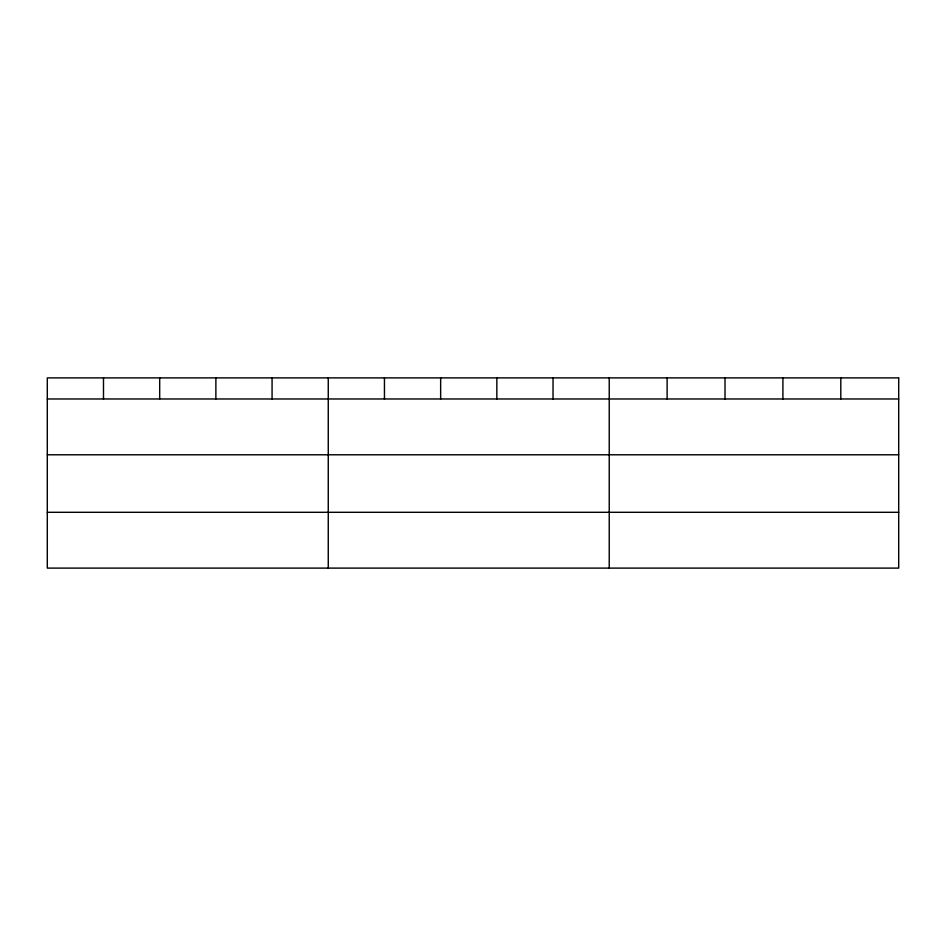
<?xml version="1.0" encoding="UTF-8"?>
<svg xmlns="http://www.w3.org/2000/svg" width="946" height="946" viewBox="0 0 946 946"><rect width="100%" height="100%" fill="white"/><g stroke="black" fill="none" stroke-linecap="round" stroke-linejoin="round"><path stroke-width="1.42" d="M47.3 398.976L898.7 398.976M47.3 454.79L898.7 454.79M47.3 512.294L898.7 512.294M840.805 377.892L840.805 398.976M782.91 377.892L782.91 398.976M725.014 377.892L725.014 398.976M667.119 377.892L667.119 398.976M609.224 377.892L609.224 568.108M553.032 377.892L553.032 398.976M496.839 377.892L496.839 398.976M440.647 377.892L440.647 398.976M384.454 377.892L384.454 398.976M328.262 377.892L328.262 568.108M272.07 377.892L272.07 398.976M215.877 377.892L215.877 398.976M159.685 377.892L159.685 398.976M103.492 377.892L103.492 398.976M898.7 377.892L47.3 377.892L47.3 568.108L898.7 568.108L898.7 377.892"/></g></svg>
